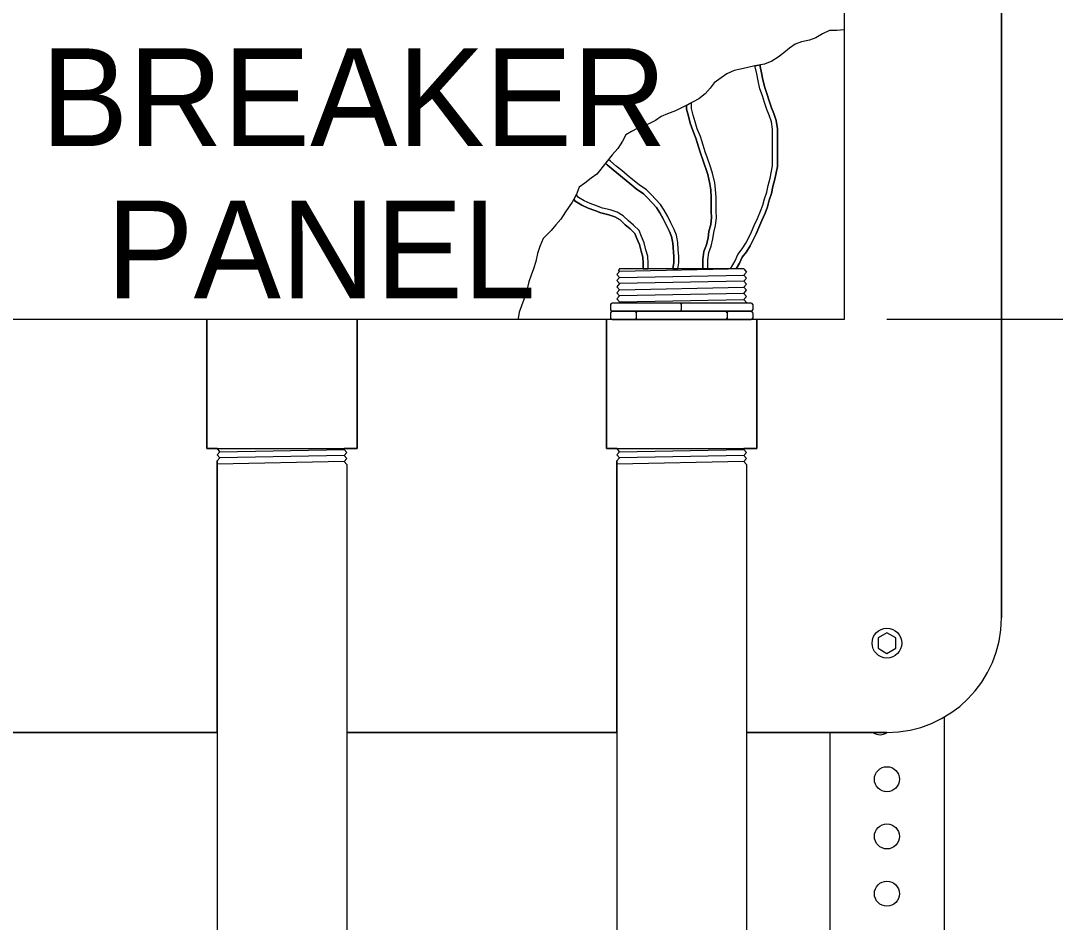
# Model space of a CAD drawing. Extents: x 214739.5 to 214754.8, y 214768.8 to 214778.1.
# Drawn here: x 214743.231 to 214743.944, y 214775.538 to 214776.16 of the extents above; entities that cross this region are included whole.
import ezdxf

# ---------------------------------------------------------------- set-up
doc = ezdxf.new("R2010")
doc.units = 0
for name, color, linetype in [('DT_P_Shading - Light', 7, 'Continuous'), ('SD_P_Dimension Lines', 7, 'Continuous'), ('SD_P_Prop Object Lines', 7, 'Continuous'), ('SD_P_Shading', 7, 'Continuous'), ('V7_LEVEL_1', 7, 'Continuous')]:
    doc.layers.add(name, color=color, linetype=linetype)

msp = doc.modelspace()

# ---------------------------------------------------------------- linework, layer by layer
at = {"layer": 'DT_P_Shading - Light'}
for p, q in [((214743.90691, 214775.74802), (214743.90691, 214776.68605)), ((214743.35913, 214775.86502), (214743.35913, 214775.95386)), ((214743.46273, 214775.95386), (214743.46273, 214775.86502)), ((214743.63463, 214775.86502), (214743.63463, 214775.95386)), ((214743.73823, 214775.95386), (214743.73823, 214775.86502)), ((214743.36653, 214775.86502), (214743.35913, 214775.86502)), ((214743.36807, 214775.86262), (214743.36653, 214775.86502)), ((214743.46273, 214775.86502), (214743.45379, 214775.86502)), ((214743.64203, 214775.86502), (214743.63463, 214775.86502)), ((214743.64357, 214775.86262), (214743.64203, 214775.86502)), ((214743.73823, 214775.86502), (214743.72929, 214775.86502)), ((214743.36627, 214775.86052), (214743.36807, 214775.86262)), ((214743.36807, 214775.85841), (214743.36627, 214775.86052)), ((214743.36627, 214775.85631), (214743.36807, 214775.85841)), ((214743.45379, 214775.86433), (214743.45559, 214775.86223)), ((214743.45559, 214775.86223), (214743.45379, 214775.86013)), ((214743.45379, 214775.86013), (214743.45559, 214775.85802)), ((214743.45559, 214775.85802), (214743.45379, 214775.85592)), ((214743.64177, 214775.86052), (214743.64357, 214775.86262)), ((214743.64357, 214775.85841), (214743.64177, 214775.86052)), ((214743.64177, 214775.85631), (214743.64357, 214775.85841)), ((214743.72929, 214775.86433), (214743.73109, 214775.86223)), ((214743.73109, 214775.86223), (214743.72929, 214775.86013)), ((214743.72929, 214775.86013), (214743.73109, 214775.85802)), ((214743.73109, 214775.85802), (214743.72929, 214775.85592)), ((214743.36627, 214775.85417), (214743.36627, 214775.85631)), ((214743.36627, 214775.66907), (214743.36627, 214775.85417)), ((214743.45379, 214775.85592), (214743.45559, 214775.85382)), ((214743.45559, 214775.85382), (214743.45559, 214775.66907)), ((214743.64177, 214775.85417), (214743.64177, 214775.85631)), ((214743.64177, 214775.66907), (214743.64177, 214775.85417)), ((214743.72929, 214775.85592), (214743.73109, 214775.85382)), ((214743.73109, 214775.85382), (214743.73109, 214775.66907)), ((214743.18009, 214775.66907), (214743.36627, 214775.66907)), ((214743.45559, 214775.66907), (214743.64177, 214775.66907))]:
    msp.add_line(p, q, dxfattribs=at)
for points in [[(214743.0235, 214776.08046), (214743.0235, 214776.14424), (214743.0235, 214776.74336), (214743.79836, 214776.74336), (214743.79836, 214776.15371), (214743.79836, 214775.95386), (214743.73823, 214775.95386)], [(214743.35913, 214775.95386), (214743.21463, 214775.95386), (214743.18723, 214775.95386)], [(214743.63463, 214775.95386), (214743.57379, 214775.95386), (214743.46273, 214775.95386)], [(214743.45379, 214775.86502), (214743.45379, 214775.86433)], [(214743.72929, 214775.86502), (214743.72929, 214775.86433)], [(214743.83413, 214775.73426), (214743.82796, 214775.73782), (214743.8218, 214775.73426), (214743.8218, 214775.72714), (214743.82796, 214775.72358), (214743.83413, 214775.72714), (214743.83413, 214775.73426)], [(214743.73109, 214775.66907), (214743.78849, 214775.66907), (214743.81837, 214775.66907), (214743.82796, 214775.66907)]]:
    msp.add_lwpolyline(points, dxfattribs=at)
msp.add_circle((214743.82796, 214775.7307), 0.01027, dxfattribs=at)
msp.add_arc((214743.82796, 214775.74802), 0.07895, 270, 360, dxfattribs=at)
at = {"layer": 'SD_P_Dimension Lines'}
msp.add_line((214745.19336, 214775.95386), (214743.82796, 214775.95386), dxfattribs=at)
at = {"layer": 'SD_P_Prop Object Lines'}
for p, q in [((214743.64357, 214775.98701), (214743.64177, 214775.9849)), ((214743.64357, 214775.98872), (214743.64283, 214775.98787)), ((214743.64357, 214775.98701), (214743.64283, 214775.98787)), ((214743.72929, 214775.98872), (214743.64357, 214775.98872)), ((214743.72929, 214775.98872), (214743.64357, 214775.98701)), ((214743.72929, 214775.98872), (214743.73109, 214775.98661)), ((214743.72929, 214775.98451), (214743.73109, 214775.98661)), ((214743.64357, 214775.9828), (214743.64177, 214775.9849)), ((214743.64357, 214775.9828), (214743.64177, 214775.9807)), ((214743.64357, 214775.97859), (214743.64177, 214775.9807)), ((214743.64357, 214775.97859), (214743.64177, 214775.97649)), ((214743.64357, 214775.9828), (214743.72929, 214775.98451)), ((214743.72929, 214775.9803), (214743.64357, 214775.97859)), ((214743.72929, 214775.98451), (214743.73109, 214775.98241)), ((214743.72929, 214775.9803), (214743.73109, 214775.98241)), ((214743.72929, 214775.9803), (214743.73109, 214775.9782)), ((214743.64357, 214775.97439), (214743.64177, 214775.97649)), ((214743.64357, 214775.97439), (214743.64177, 214775.97228)), ((214743.64357, 214775.97018), (214743.64177, 214775.97228)), ((214743.64357, 214775.97439), (214743.72929, 214775.9761)), ((214743.72929, 214775.97189), (214743.64357, 214775.97018)), ((214743.72929, 214775.9761), (214743.73109, 214775.9782)), ((214743.72929, 214775.9761), (214743.73109, 214775.974)), ((214743.72929, 214775.97189), (214743.73109, 214775.974)), ((214743.72929, 214775.97189), (214743.73109, 214775.96979)), ((214743.73441, 214775.96518), (214743.63844, 214775.96518)), ((214743.64357, 214775.97018), (214743.64177, 214775.96808)), ((214743.64357, 214775.96597), (214743.64177, 214775.96808)), ((214743.64357, 214775.96597), (214743.64288, 214775.96518)), ((214743.64357, 214775.96597), (214743.72929, 214775.96769)), ((214743.72929, 214775.96769), (214743.73109, 214775.96979)), ((214743.72929, 214775.96769), (214743.73109, 214775.96558)), ((214743.73074, 214775.96518), (214743.73109, 214775.96558)), ((214743.63747, 214775.9642), (214743.63747, 214775.9605)), ((214743.63747, 214775.95854), (214743.63747, 214775.95484)), ((214743.73441, 214775.95952), (214743.63844, 214775.95952)), ((214743.63844, 214775.95952), (214743.73441, 214775.95952)), ((214743.65513, 214775.95854), (214743.65513, 214775.95484)), ((214743.68605, 214775.9642), (214743.68605, 214775.9605)), ((214743.71773, 214775.95854), (214743.71773, 214775.95484)), ((214743.73539, 214775.9642), (214743.73539, 214775.9605)), ((214743.73539, 214775.95854), (214743.73539, 214775.95484)), ((214743.35913, 214775.95386), (214743.35913, 214775.86502)), ((214743.46273, 214775.86502), (214743.46273, 214775.95386)), ((214743.63463, 214775.95386), (214743.63463, 214775.86502)), ((214743.73609, 214775.95386), (214743.63677, 214775.95386)), ((214743.63844, 214775.95386), (214743.73441, 214775.95386)), ((214743.64357, 214775.95386), (214743.72929, 214775.95386)), ((214743.73823, 214775.86502), (214743.73823, 214775.95386)), ((214743.35913, 214775.86502), (214743.46273, 214775.86502)), ((214743.36653, 214775.86502), (214743.36627, 214775.86472)), ((214743.36807, 214775.86262), (214743.36627, 214775.86472)), ((214743.45379, 214775.86433), (214743.45438, 214775.86502)), ((214743.63463, 214775.86502), (214743.73823, 214775.86502)), ((214743.64203, 214775.86502), (214743.64177, 214775.86472)), ((214743.64357, 214775.86262), (214743.64177, 214775.86472)), ((214743.72929, 214775.86433), (214743.72988, 214775.86502)), ((214743.36807, 214775.86262), (214743.36627, 214775.86052)), ((214743.36807, 214775.85841), (214743.36627, 214775.86052)), ((214743.36807, 214775.85841), (214743.36627, 214775.85631)), ((214743.36807, 214775.86262), (214743.45379, 214775.86433)), ((214743.45379, 214775.86013), (214743.36807, 214775.85841)), ((214743.45379, 214775.86433), (214743.45559, 214775.86223)), ((214743.45379, 214775.86013), (214743.45559, 214775.86223)), ((214743.45379, 214775.86013), (214743.45559, 214775.85802)), ((214743.45379, 214775.85592), (214743.45559, 214775.85802)), ((214743.64357, 214775.86262), (214743.64177, 214775.86052)), ((214743.64357, 214775.85841), (214743.64177, 214775.86052)), ((214743.64357, 214775.85841), (214743.64177, 214775.85631)), ((214743.64357, 214775.86262), (214743.72929, 214775.86433)), ((214743.72929, 214775.86013), (214743.64357, 214775.85841)), ((214743.72929, 214775.86433), (214743.73109, 214775.86223)), ((214743.72929, 214775.86013), (214743.73109, 214775.86223)), ((214743.72929, 214775.86013), (214743.73109, 214775.85802)), ((214743.72929, 214775.85592), (214743.73109, 214775.85802)), ((214743.36627, 214775.85631), (214743.36627, 214774.14467)), ((214743.45379, 214775.85592), (214743.36627, 214775.85417)), ((214743.45379, 214775.85592), (214743.45559, 214775.85382)), ((214743.45559, 214775.85382), (214743.45559, 214774.14467)), ((214743.64177, 214775.85631), (214743.64177, 214774.14467)), ((214743.72929, 214775.85592), (214743.64177, 214775.85417)), ((214743.72929, 214775.85592), (214743.73109, 214775.85382)), ((214743.73109, 214775.85382), (214743.73109, 214774.14467)), ((214743.86744, 214775.67965), (214743.86744, 214774.27584)), ((214743.78849, 214775.66907), (214743.78849, 214774.27584))]:
    msp.add_line(p, q, dxfattribs=at)
for points in [[(214743.90691, 214776.77437), (214743.90691, 214775.74802)], [(214743.79836, 214776.15371), (214743.79339, 214776.15315), (214743.78841, 214776.15315), (214743.78344, 214776.15094), (214743.77901, 214776.14817), (214743.77459, 214776.14651), (214743.76905, 214776.1454), (214743.76463, 214776.14374), (214743.76076, 214776.14098), (214743.75689, 214776.13766), (214743.75301, 214776.13489), (214743.74859, 214776.13212), (214743.74361, 214776.12991), (214743.73697, 214776.1288), (214743.73199, 214776.12769), (214743.72702, 214776.12659), (214743.72259, 214776.12548), (214743.71761, 214776.12327), (214743.71374, 214776.1205), (214743.70876, 214776.11718), (214743.706, 214776.11331), (214743.70268, 214776.10943), (214743.69825, 214776.10611), (214743.69438, 214776.1039), (214743.68774, 214776.10058), (214743.68221, 214776.09781), (214743.67668, 214776.0956), (214743.67225, 214776.09394), (214743.66838, 214776.09117), (214743.66285, 214776.0884), (214743.65566, 214776.08564), (214743.65179, 214776.08342), (214743.64792, 214776.08121), (214743.6457, 214776.07678), (214743.64238, 214776.0718), (214743.63851, 214776.06737), (214743.63409, 214776.06184), (214743.628, 214776.05409), (214743.62413, 214776.05132), (214743.61971, 214776.048), (214743.61583, 214776.04524), (214743.61362, 214776.0397), (214743.61086, 214776.03472), (214743.60643, 214776.02808), (214743.60311, 214776.0231), (214743.59979, 214776.01923), (214743.59647, 214776.01535), (214743.59094, 214776.00982), (214743.58873, 214776.00428), (214743.58707, 214775.9993), (214743.58596, 214775.99377), (214743.5843, 214775.98879), (214743.58265, 214775.98436), (214743.58099, 214775.97993), (214743.57988, 214775.97495), (214743.57822, 214775.96942), (214743.57601, 214775.96333), (214743.57435, 214775.9589), (214743.57379, 214775.95448), (214743.57359, 214775.95386)], [(214743.72003, 214775.98872), (214743.72329, 214775.99431), (214743.72527, 214775.9986), (214743.72824, 214776.00256), (214743.73063, 214776.00645), (214743.73275, 214776.01039), (214743.73458, 214776.01436), (214743.73648, 214776.01879), (214743.7387, 214776.02355), (214743.74085, 214776.02847), (214743.74235, 214776.03268), (214743.74361, 214776.03707), (214743.74514, 214776.04168), (214743.74607, 214776.0463), (214743.74734, 214776.05138), (214743.74915, 214776.05983), (214743.74915, 214776.08512), (214743.74829, 214776.09027), (214743.74682, 214776.09469), (214743.74524, 214776.0988), (214743.74364, 214776.10358), (214743.74206, 214776.10801), (214743.74042, 214776.11294), (214743.73911, 214776.11852), (214743.73815, 214776.1233), (214743.73713, 214776.12806), (214743.73713, 214776.12884)], [(214743.72399, 214775.98872), (214743.72632, 214775.99273), (214743.72822, 214775.99684), (214743.73107, 214776.00064), (214743.7336, 214776.00475), (214743.73581, 214776.00886), (214743.7377, 214776.01297), (214743.7396, 214776.0174), (214743.74181, 214776.02214), (214743.74403, 214776.0272), (214743.74561, 214776.03163), (214743.74687, 214776.03606), (214743.74845, 214776.04081), (214743.7494, 214776.04555), (214743.75067, 214776.05061), (214743.75256, 214776.05947), (214743.75256, 214776.0854), (214743.75162, 214776.0911), (214743.75003, 214776.09584), (214743.74845, 214776.09995), (214743.74687, 214776.1047), (214743.74529, 214776.10913), (214743.74371, 214776.11387), (214743.74245, 214776.11925), (214743.7415, 214776.12399), (214743.74055, 214776.12842), (214743.74055, 214776.1294)], [(214743.70109, 214775.98872), (214743.70109, 214775.99515), (214743.7018, 214776.0008), (214743.70345, 214776.00542), (214743.70463, 214776.01015), (214743.70526, 214776.0146), (214743.70652, 214776.01931), (214743.70708, 214776.02412), (214743.70678, 214776.02835), (214743.70678, 214776.03786), (214743.70648, 214776.04331), (214743.70589, 214776.04744), (214743.70438, 214776.05378), (214743.70096, 214776.06405), (214743.69936, 214776.06854), (214743.69807, 214776.07303), (214743.69623, 214776.07886), (214743.69403, 214776.08421), (214743.69238, 214776.08917), (214743.6911, 214776.09398), (214743.68971, 214776.09884), (214743.68971, 214776.10156)], [(214743.70451, 214775.98872), (214743.70451, 214775.99494), (214743.70514, 214776), (214743.70672, 214776.00443), (214743.70799, 214776.00949), (214743.70862, 214776.01392), (214743.70988, 214776.01866), (214743.71052, 214776.02404), (214743.7102, 214776.02847), (214743.7102, 214776.0329), (214743.7102, 214776.03796), (214743.70988, 214776.04365), (214743.70925, 214776.04808), (214743.70767, 214776.05472), (214743.70577, 214776.06042), (214743.70419, 214776.06516), (214743.70261, 214776.06959), (214743.70135, 214776.07402), (214743.69945, 214776.08003), (214743.69724, 214776.0854), (214743.69566, 214776.09015), (214743.69439, 214776.09489), (214743.69313, 214776.09932), (214743.69313, 214776.10327)], [(214743.68382, 214775.98872), (214743.68439, 214775.99295), (214743.68439, 214775.99738), (214743.68407, 214776.00213), (214743.68376, 214776.00687), (214743.68281, 214776.01193), (214743.68123, 214776.01604), (214743.67901, 214776.02047), (214743.6768, 214776.0249), (214743.67427, 214776.02933), (214743.67174, 214776.03312), (214743.66858, 214776.0366), (214743.66542, 214776.04008), (214743.66226, 214776.04325), (214743.6572, 214776.04672), (214743.65277, 214776.0502), (214743.64898, 214776.05337), (214743.64519, 214776.05653), (214743.64139, 214776.05969), (214743.63728, 214776.06317), (214743.63605, 214776.06429)], [(214743.68038, 214775.98872), (214743.68097, 214775.99318), (214743.68097, 214775.99727), (214743.68036, 214776.00644), (214743.67951, 214776.011), (214743.6781, 214776.01466), (214743.67379, 214776.02329), (214743.67136, 214776.02753), (214743.66904, 214776.03101), (214743.66295, 214776.03772), (214743.66006, 214776.04061), (214743.65517, 214776.04397), (214743.65062, 214776.04755), (214743.63919, 214776.05708), (214743.63503, 214776.0606), (214743.63391, 214776.06162)], [(214743.65999, 214775.98872), (214743.65999, 214775.99261), (214743.65971, 214775.99688), (214743.65853, 214776.00099), (214743.65733, 214776.00553), (214743.6555, 214776.00979), (214743.65416, 214776.01328), (214743.651, 214776.01644), (214743.64758, 214776.01924), (214743.64395, 214776.02257), (214743.64046, 214776.02472), (214743.63624, 214776.02613), (214743.63079, 214776.02741), (214743.6265, 214776.02906), (214743.62197, 214776.03068), (214743.61757, 214776.03271), (214743.613, 214776.03538), (214743.612, 214776.03678)], [(214743.66341, 214775.98872), (214743.66341, 214775.99273), (214743.66309, 214775.99747), (214743.66183, 214776.0019), (214743.66057, 214776.00664), (214743.65867, 214776.01107), (214743.65709, 214776.01518), (214743.65329, 214776.01898), (214743.64982, 214776.02183), (214743.64602, 214776.02531), (214743.64191, 214776.02784), (214743.63717, 214776.02942), (214743.6318, 214776.03068), (214743.62769, 214776.03227), (214743.62326, 214776.03385), (214743.61915, 214776.03574), (214743.61536, 214776.03796), (214743.6138, 214776.04014)], [(214743.36627, 214775.66907), (214743.18009, 214775.66907)], [(214743.64177, 214775.66907), (214743.45559, 214775.66907)], [(214743.82796, 214775.66907), (214743.73109, 214775.66907)]]:
    msp.add_lwpolyline(points, dxfattribs=at)
for points in [[(214743.0235, 214776.74336), (214743.79836, 214776.74336), (214743.79836, 214775.95386), (214743.0235, 214775.95386)], [(214743.83413, 214775.72714), (214743.83413, 214775.73426), (214743.82796, 214775.73782), (214743.8218, 214775.73426), (214743.8218, 214775.72714), (214743.82796, 214775.72358)]]:
    msp.add_lwpolyline(points, close=True, dxfattribs=at)
for centre, radius in [((214743.82796, 214775.7307), 0.01027), ((214743.82796, 214775.63685), 0.00864), ((214743.82796, 214775.59737), 0.00864), ((214743.82796, 214775.5579), 0.00864)]:
    msp.add_circle(centre, radius, dxfattribs=at)
for centre, radius, start, end in [((214743.63844, 214775.9642), 0.000979, 90, 180), ((214743.68507, 214775.9642), 0.000979, 0, 90), ((214743.68703, 214775.9642), 0.000979, 90, 180), ((214743.73441, 214775.9642), 0.000979, 0, 90), ((214743.63844, 214775.9605), 0.000979, 180, 270), ((214743.63844, 214775.95854), 0.000979, 90, 180), ((214743.65415, 214775.95854), 0.000979, 0, 90), ((214743.6561, 214775.95854), 0.000979, 90, 180), ((214743.68507, 214775.9605), 0.000979, 270, 0), ((214743.68703, 214775.9605), 0.000979, 180, 270), ((214743.71675, 214775.95854), 0.000979, 0, 90), ((214743.71871, 214775.95854), 0.000979, 90, 180), ((214743.73441, 214775.9605), 0.000979, 270, 0), ((214743.73441, 214775.95854), 0.000979, 0, 90), ((214743.63844, 214775.95484), 0.000979, 180, 270), ((214743.65415, 214775.95484), 0.000979, 270, 0), ((214743.6561, 214775.95484), 0.000979, 180, 270), ((214743.71675, 214775.95484), 0.000979, 270, 0), ((214743.71871, 214775.95484), 0.000979, 180, 270), ((214743.73441, 214775.95484), 0.000979, 270, 0), ((214743.82796, 214775.74802), 0.07895, 270, 0), ((214743.82305, 214775.67617), 0.00864, 237.15195, 304.6748)]:
    msp.add_arc(centre, radius, start, end, dxfattribs=at)
at = {"layer": 'SD_P_Shading'}
for p, q in [((214743.73713, 214776.12884), (214743.74055, 214776.1294)), ((214743.69313, 214776.10327), (214743.68971, 214776.10156)), ((214743.63605, 214776.06429), (214743.63391, 214776.06162)), ((214743.6138, 214776.04014), (214743.612, 214776.03678)), ((214743.65999, 214775.98872), (214743.66341, 214775.98872)), ((214743.68038, 214775.98872), (214743.68382, 214775.98872)), ((214743.70109, 214775.98872), (214743.70451, 214775.98872)), ((214743.72399, 214775.98872), (214743.72003, 214775.98872))]:
    msp.add_line(p, q, dxfattribs=at)
for points in [[(214743.72003, 214775.98872), (214743.72329, 214775.99431), (214743.72527, 214775.9986), (214743.72824, 214776.00256), (214743.73063, 214776.00645), (214743.73275, 214776.01039), (214743.73458, 214776.01436), (214743.73648, 214776.01879), (214743.7387, 214776.02355), (214743.74085, 214776.02847), (214743.74235, 214776.03268), (214743.74361, 214776.03707), (214743.74514, 214776.04168), (214743.74607, 214776.0463), (214743.74734, 214776.05138), (214743.74915, 214776.05983), (214743.74915, 214776.08512), (214743.74829, 214776.09027), (214743.74682, 214776.09469), (214743.74524, 214776.0988), (214743.74364, 214776.10358), (214743.74206, 214776.10801), (214743.74042, 214776.11294), (214743.73911, 214776.11852), (214743.73815, 214776.1233), (214743.73713, 214776.12806), (214743.73713, 214776.12884)], [(214743.74055, 214776.1294), (214743.74055, 214776.12842), (214743.7415, 214776.12399), (214743.74245, 214776.11925), (214743.74371, 214776.11387), (214743.74529, 214776.10913), (214743.74687, 214776.1047), (214743.74845, 214776.09995), (214743.75003, 214776.09584), (214743.75162, 214776.0911), (214743.75256, 214776.0854), (214743.75256, 214776.05947), (214743.75067, 214776.05061), (214743.7494, 214776.04555), (214743.74845, 214776.04081), (214743.74687, 214776.03606), (214743.74561, 214776.03163), (214743.74403, 214776.0272), (214743.74181, 214776.02214), (214743.7396, 214776.0174), (214743.7377, 214776.01297), (214743.73581, 214776.00886), (214743.7336, 214776.00475), (214743.73107, 214776.00064), (214743.72822, 214775.99684), (214743.72632, 214775.99273), (214743.72399, 214775.98872)], [(214743.68971, 214776.10156), (214743.68971, 214776.09884), (214743.6911, 214776.09398), (214743.69238, 214776.08917), (214743.69403, 214776.08421), (214743.69623, 214776.07886), (214743.69807, 214776.07303), (214743.69936, 214776.06854), (214743.70096, 214776.06405), (214743.70438, 214776.05378), (214743.70589, 214776.04744), (214743.70648, 214776.04331), (214743.70678, 214776.03786), (214743.70678, 214776.02835), (214743.70708, 214776.02412), (214743.70652, 214776.01931), (214743.70526, 214776.0146), (214743.70463, 214776.01015), (214743.70345, 214776.00542), (214743.7018, 214776.0008), (214743.70109, 214775.99515), (214743.70109, 214775.98872)], [(214743.70451, 214775.98872), (214743.70451, 214775.99494), (214743.70514, 214776), (214743.70672, 214776.00443), (214743.70799, 214776.00949), (214743.70862, 214776.01392), (214743.70988, 214776.01866), (214743.71052, 214776.02404), (214743.7102, 214776.02847), (214743.7102, 214776.0329), (214743.7102, 214776.03796), (214743.70988, 214776.04365), (214743.70925, 214776.04808), (214743.70767, 214776.05472), (214743.70577, 214776.06042), (214743.70419, 214776.06516), (214743.70261, 214776.06959), (214743.70135, 214776.07402), (214743.69945, 214776.08003), (214743.69724, 214776.0854), (214743.69566, 214776.09015), (214743.69439, 214776.09489), (214743.69313, 214776.09932), (214743.69313, 214776.10327)], [(214743.68382, 214775.98872), (214743.68439, 214775.99295), (214743.68439, 214775.99738), (214743.68407, 214776.00213), (214743.68376, 214776.00687), (214743.68281, 214776.01193), (214743.68123, 214776.01604), (214743.67901, 214776.02047), (214743.6768, 214776.0249), (214743.67427, 214776.02933), (214743.67174, 214776.03312), (214743.66858, 214776.0366), (214743.66542, 214776.04008), (214743.66226, 214776.04325), (214743.6572, 214776.04672), (214743.65277, 214776.0502), (214743.64898, 214776.05337), (214743.64519, 214776.05653), (214743.64139, 214776.05969), (214743.63728, 214776.06317), (214743.63605, 214776.06429)], [(214743.63391, 214776.06162), (214743.63503, 214776.0606), (214743.63919, 214776.05708), (214743.65062, 214776.04755), (214743.65517, 214776.04397), (214743.66006, 214776.04061), (214743.66295, 214776.03772), (214743.66904, 214776.03101), (214743.67136, 214776.02753), (214743.67379, 214776.02329), (214743.6781, 214776.01466), (214743.67951, 214776.011), (214743.68036, 214776.00644), (214743.68097, 214775.99727), (214743.68097, 214775.99318), (214743.68038, 214775.98872)], [(214743.612, 214776.03678), (214743.613, 214776.03538), (214743.61757, 214776.03271), (214743.62197, 214776.03068), (214743.6265, 214776.02906), (214743.63079, 214776.02741), (214743.63624, 214776.02613), (214743.64046, 214776.02472), (214743.64395, 214776.02257), (214743.64758, 214776.01924), (214743.651, 214776.01644), (214743.65416, 214776.01328), (214743.6555, 214776.00979), (214743.65733, 214776.00553), (214743.65853, 214776.00099), (214743.65971, 214775.99688), (214743.65999, 214775.99261), (214743.65999, 214775.98872)], [(214743.66341, 214775.98872), (214743.66341, 214775.99273), (214743.66309, 214775.99747), (214743.66183, 214776.0019), (214743.66057, 214776.00664), (214743.65867, 214776.01107), (214743.65709, 214776.01518), (214743.65329, 214776.01898), (214743.64982, 214776.02183), (214743.64602, 214776.02531), (214743.64191, 214776.02784), (214743.63717, 214776.02942), (214743.6318, 214776.03068), (214743.62769, 214776.03227), (214743.62326, 214776.03385), (214743.61915, 214776.03574), (214743.61536, 214776.03796), (214743.6138, 214776.04014)]]:
    msp.add_lwpolyline(points, dxfattribs=at)

# ---------------------------------------------------------------- texts
at = {"layer": 'V7_LEVEL_1'}
for s, p in [('BREAKER', (214743.24469, 214776.07343)), ('PANEL', (214743.28977, 214775.96843))]:
    msp.add_text(s, height=0.0675, dxfattribs=at).set_placement(p)

doc.saveas('drawing.dxf')
